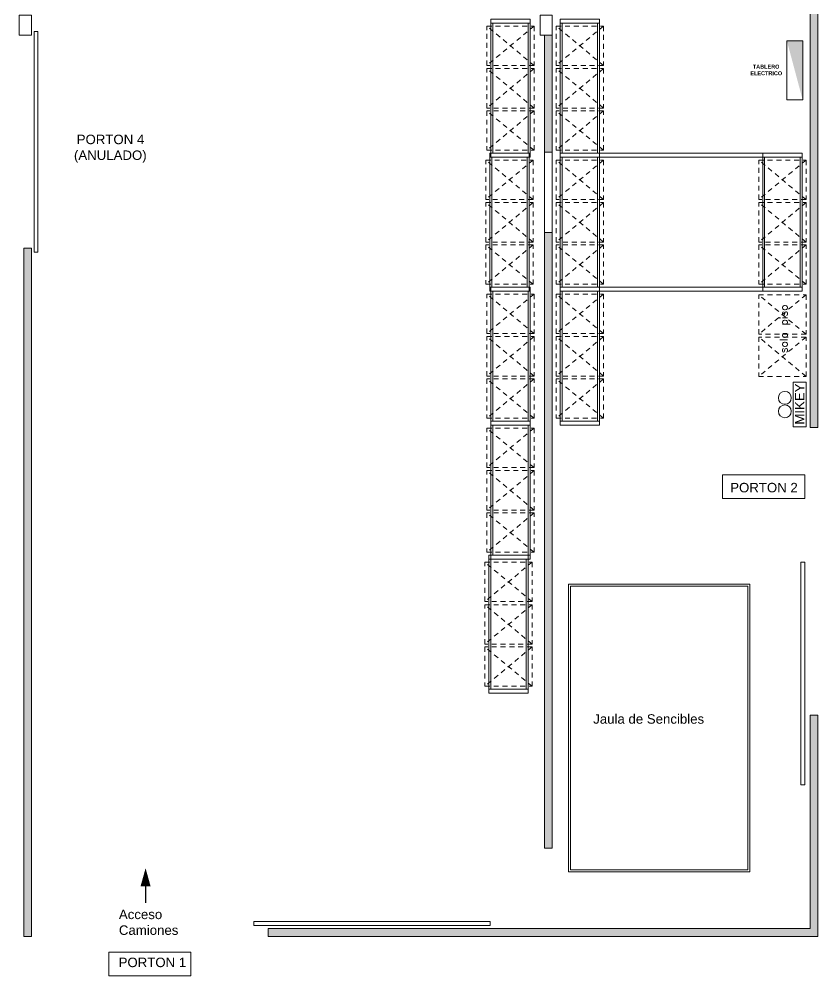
# Model space of a CAD drawing. Header units: millimetres. Extents: x 90.8 to 120.6, y 70.2 to 118.
# Drawn here: x 90.83 to 111.1, y 70.21 to 94.48 of the extents above; entities that cross this region are included whole.
import ezdxf

# ---------------------------------------------------------------- set-up
doc = ezdxf.new("R2010")
doc.units = ezdxf.units.MM
doc.linetypes.add('HIDDEN', pattern=[0.375, 0.25, -0.125])
doc.layers.add('00 Muro ext.', color=7, linetype='Continuous', lineweight=15)
doc.layers.add('05 Cotas.', color=252, linetype='Continuous', lineweight=5)
doc.styles.add('IRI-OCASA-Layout R 9$0$Standard', font='arial.ttf')
doc.styles.get("Standard").update_dxf_attribs({"font": 'txt.shx'})

# ---------------------------------------------------------------- blocks, each defined once
blk = doc.blocks.new('A$C0D016993')
at = {"linetype": 'HIDDEN', "ltscale": 0.5}
for points in [[(0, 1.2), (1, 1.2), (1, 0), (0, 0), (0, 1.2)], [(0, 1.2), (1, 0)], [(1, 1.2), (0, 0)]]:
    blk.add_lwpolyline(points, dxfattribs=at)
blk = doc.blocks.new('dwq')
for points in [[(1398.600371, 1319.523496), (1398.600371, 1319.623496), (1397.600371, 1319.623496), (1397.600371, 1319.523496)], [(1398.600371, 1319.623496), (1398.600371, 1319.523496), (1397.600371, 1319.523496), (1397.600371, 1319.623496)], [(1397.650371, 1319.523496), (1397.650371, 1316.223496), (1397.600371, 1316.223496), (1397.600371, 1319.523496)], [(1398.550371, 1319.523496), (1398.550371, 1316.223496), (1398.600371, 1316.223496), (1398.600371, 1319.523496)], [(1398.600371, 1316.123496), (1398.600371, 1316.223496), (1397.600371, 1316.223496), (1397.600371, 1316.123496)], [(1398.600371, 1316.223496), (1398.600371, 1316.123496), (1397.600371, 1316.123496), (1397.600371, 1316.223496)]]:
    blk.add_lwpolyline(points, close=True)
at = {"rotation": 270}
for p in [(1397.500371, 1319.448496), (1397.500371, 1318.369717)]:
    blk.add_blockref('A$C0D016993', p, dxfattribs=at)
at = {"xscale": -1, "rotation": 270}
blk.add_blockref('A$C0D016993', (1397.500371, 1316.298496), dxfattribs=at)

msp = doc.modelspace()

# ---------------------------------------------------------------- hatches: boundary and pattern name
at = {"layer": '00 Muro ext.', "ltscale": 0.05}
h = msp.add_hatch(color=7, dxfattribs=at)
h.dxf.hatch_style = 1
h.paths.add_polyline_path([(111.1, 106.759), (110.9, 106.759), (110.9, 84.123), (111.1, 84.123)])
h = msp.add_hatch(color=7, dxfattribs=at)
h.dxf.hatch_style = 1
h.paths.add_polyline_path([(104.36, 94.073), (104.16, 94.073), (104.16, 91.113), (104.36, 91.113)])
h = msp.add_hatch(color=253, dxfattribs=at)
h.dxf.hatch_style = 1
h.paths.add_polyline_path([(110.714, 92.433), (110.714, 93.933), (110.314, 93.933)])
h = msp.add_hatch(color=7, dxfattribs=at)
h.dxf.hatch_style = 1
h.paths.add_polyline_path([(104.36, 89.073), (104.16, 89.073), (104.16, 73.453), (104.36, 73.453)])
h = msp.add_hatch(color=7, dxfattribs=at)
h.dxf.hatch_style = 1
h.paths.add_polyline_path([(91.15, 88.675), (90.95, 88.675), (90.95, 71.213), (91.15, 71.213)])
h = msp.add_hatch(color=7, dxfattribs=at)
h.dxf.hatch_style = 1
h.paths.add_polyline_path([(111.1, 76.823), (110.9, 76.823), (110.9, 71.413), (97.15, 71.413), (97.15, 71.213), (111.1, 71.213)])

# ---------------------------------------------------------------- linework, layer by layer
for p, q in [((110.9, 106.759), (110.9, 84.123)), ((111.1, 106.759), (111.1, 84.123)), ((91.211, 94.173), (91.211, 88.575)), ((91.211, 94.172), (91.311, 94.172)), ((91.311, 88.575), (91.311, 94.173)), ((104.16, 94.073), (104.16, 91.113)), ((104.36, 94.073), (104.16, 94.073)), ((104.36, 91.113), (104.36, 94.073)), ((104.16, 91.113), (104.36, 91.113)), ((104.16, 89.073), (104.36, 89.073)), ((104.16, 73.453), (104.16, 89.073)), ((104.36, 73.453), (104.36, 89.073)), ((90.95, 71.213), (90.95, 88.675)), ((91.15, 88.675), (90.95, 88.675)), ((91.05, 88.675), (91.15, 88.675)), ((91.15, 71.213), (91.15, 88.675)), ((91.211, 88.575), (91.311, 88.575)), ((111.1, 84.123), (110.9, 84.123)), ((110.765, 80.708), (110.665, 80.708)), ((110.9, 76.823), (110.9, 71.413)), ((111.1, 76.823), (110.9, 76.823)), ((111.1, 76.823), (111.1, 71.213)), ((104.16, 73.453), (104.36, 73.453)), ((96.785, 71.591), (102.785, 71.591)), ((96.785, 71.491), (96.785, 71.591)), ((96.785, 71.491), (102.785, 71.491)), ((110.9, 71.413), (97.15, 71.413)), ((97.15, 71.413), (97.15, 71.213)), ((102.785, 71.491), (102.785, 71.591)), ((91.15, 71.213), (90.95, 71.213)), ((111.1, 71.213), (97.15, 71.213))]:
    msp.add_line(p, q, dxfattribs=at)
for points in [[(90.834, 94.583), (91.144, 94.583), (91.144, 94.073), (90.834, 94.073)], [(104.05, 94.583), (104.36, 94.583), (104.36, 94.073), (104.05, 94.073)], [(110.314, 93.933), (110.314, 92.433), (110.714, 92.433), (110.714, 93.933)], [(105.56, 91.083), (109.7, 91.083), (109.7, 90.983), (105.56, 90.983)], [(105.56, 87.683), (109.7, 87.683), (109.7, 87.583), (105.56, 87.583)], [(108.682, 82.923), (110.768, 82.923), (110.768, 82.32), (108.682, 82.32)], [(110.665, 80.708), (110.765, 80.708), (110.765, 75.058), (110.665, 75.058)], [(93.108, 70.816), (95.194, 70.816), (95.194, 70.212), (93.108, 70.212)]]:
    msp.add_lwpolyline(points, close=True, dxfattribs=at)
for points in [[(104.16, 91.113), (104.16, 89.073)], [(104.36, 91.113), (104.36, 89.073)]]:
    msp.add_lwpolyline(points, dxfattribs=at)
at = {"layer": '00 Muro ext.'}
for points in [[(110.47, 84.138), (110.47, 85.277), (110.803, 85.277), (110.803, 84.138)], [(104.776, 80.148), (109.376, 80.148), (109.376, 72.848), (104.776, 72.848)], [(104.826, 80.098), (109.326, 80.098), (109.326, 72.898), (104.826, 72.898)]]:
    msp.add_lwpolyline(points, close=True, dxfattribs=at)
at = {"layer": '00 Muro ext.', "lineweight": -3, "elevation": 0}
msp.add_lwpolyline([(94.042, 72.943, 0, 0.25, 0), (94.042, 72.493, 0.25, 0.25, 0), (94.042, 72.483, 0.1, 0.1, 0), (94.042, 72.483, 0.1, 0.1, 0)], format="xyseb", dxfattribs=at)
msp.add_lwpolyline([(94.042, 72.483), (94.042, 72.063)], dxfattribs=at)
at = {"layer": '00 Muro ext.'}
for centre in [(110.262, 84.876), (110.262, 84.534)]:
    msp.add_circle(centre, 0.164, dxfattribs=at)
at = {"layer": '05 Cotas.'}
msp.add_lwpolyline([(105.56, 84.283), (105.56, 84.183), (104.56, 84.183), (104.56, 84.283)], close=True, dxfattribs=at)

# ---------------------------------------------------------------- block references
at = {"layer": '00 Muro ext.', "ltscale": 0.05}
for p in [(-1294.801, -1225.141), (-1293.041, -1225.141), (-1294.826, -1228.541), (-1293.041, -1228.541), (-1287.901, -1228.541), (-1294.801, -1231.941), (-1293.041, -1231.941), (-1294.801, -1235.341), (-1294.851, -1238.741)]:
    msp.add_blockref('dwq', p, dxfattribs=at)
at = {"layer": '00 Muro ext.', "rotation": 270}
msp.add_blockref('A$C0D016993', (109.599, 87.49), dxfattribs=at)
at = {"layer": '00 Muro ext.', "xscale": -1, "rotation": 270}
msp.add_blockref('A$C0D016993', (109.599, 85.419), dxfattribs=at)

# ---------------------------------------------------------------- texts
at = {"layer": '00 Muro ext.', "ltscale": 0.05, "insert": (108.968, 93.328), "char_height": 0.1, "attachment_point": 1}
msp.add_mtext_dynamic_manual_height_columns('\\pi0.48078;{\\fArial|b1|i0|c0|p34;TABLERO\\P\\pi0.41836;ELECTRICO}', width=1.62813, gutter_width=12.5, heights=[0.309], dxfattribs=at)
at = {"layer": '00 Muro ext.', "char_height": 0.24, "attachment_point": 1, "style": 'IRI-OCASA-Layout R 9$0$Standard'}
for s, width, insert in [('\\pi0.60701;PORTON 4 \\P\\pi0.53702;(ANULADO)', 2.88583, (91.688, 91.552, 0)), ('\\pi0.60775;PORTON 2', 2.88583, (108.268, 82.719, 0)), ('\\pi0.04663;Jaula de Sencibles', 2.88583, (105.353, 76.849)), ('\\pxr6.5363,ql;Acceso Camiones', 1.5687, (93.365, 71.892, 0)), ('\\pi0.62968;PORTON 1', 2.88583, (92.729, 70.674, 0))]:
    msp.add_mtext_dynamic_manual_height_columns(s, width=width, gutter_width=12.5, heights=[0], dxfattribs=dict(at, insert=insert))
at = {"layer": '00 Muro ext.', "ltscale": 0.05, "insert": (110.134, 85.834), "char_height": 0.196, "attachment_point": 1, "rotation": 90}
msp.add_mtext_dynamic_manual_height_columns(' solo piso', width=17.88956, gutter_width=17.5, heights=[0], dxfattribs=at)
at = {"layer": '00 Muro ext.', "insert": (110.52, 84.183, 0), "char_height": 0.24, "attachment_point": 1, "rotation": 90, "style": 'IRI-OCASA-Layout R 9$0$Standard'}
msp.add_mtext_dynamic_manual_height_columns('\\pi0.01364;MIKEY', width=1.04311, gutter_width=12.5, heights=[0], dxfattribs=at)

doc.saveas('drawing.dxf')
